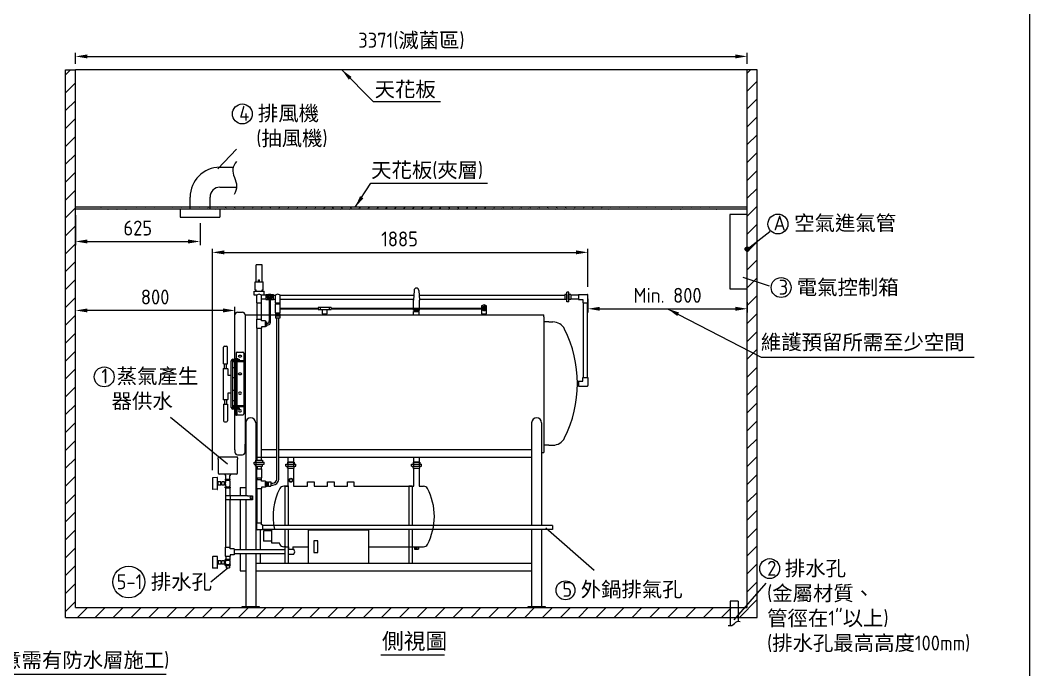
# Model space of a CAD drawing. Header units: millimetres. Extents: x -207391 to -140183, y -25011 to -12692.
# Drawn here: x -200738 to -195671, y -23058 to -19796 of the extents above; entities that cross this region are included whole.
import ezdxf

# ---------------------------------------------------------------- set-up
doc = ezdxf.new("R2010")
doc.units = ezdxf.units.MM
doc.linetypes.add('HIDDEN', pattern=[9.525, 6.35, -3.175])
doc.layers.get('0').update_dxf_attribs({"lineweight": 25})
for name, color, linetype, lineweight in [('D', 3, 'Continuous', 13), ('F', 7, 'Continuous', 15), ('H', 2, 'HIDDEN', 15), ('S', 4, 'Continuous', 15)]:
    doc.layers.add(name, color=color, linetype=linetype, lineweight=lineweight)
doc.styles.get("Standard").update_dxf_attribs({"font": 'KAIU.TTF'})
doc.styles.add('STU25', font='isocp2.shx')
doc.dimstyles.new('STU25', dxfattribs={"dimscale": 30, "dimtxt": 2.5, "dimasz": 2, "dimexe": 0.6, "dimexo": 1, "dimgap": 1, "dimtad": 1, "dimdsep": 46, "dimtxsty": 'STU25', "dimcen": 2, "dimazin": 2, "dimtfac": 1, "dimtmove": 0, "dimatfit": 3, "dimfxl": 0, "dimtolj": 1, "dimtzin": 0, "dimarcsym": 0})
doc.dimstyles.new('STU25$7', dxfattribs={"dimscale": 30, "dimtxt": 2.5, "dimasz": 2, "dimexe": 1.25, "dimexo": 0.625, "dimgap": 1, "dimtad": 0, "dimdec": 4, "dimdsep": 46, "dimtxsty": 'STU25', "dimcen": 2.5, "dimazin": 2, "dimtfac": 1, "dimtdec": 4, "dimtmove": 0, "dimatfit": 3, "dimfxl": 0, "dimtolj": 1, "dimtzin": 0, "dimarcsym": 0})

# ---------------------------------------------------------------- blocks, each defined once
blk = doc.blocks.new('*D1')
at = {"layer": 'D', "color": 0, "linetype": 'Continuous', "lineweight": -2}
for p, q in [((-199773.9, -22055.9), (-199773.9, -20943.9)), ((-199713.9, -20961.9), (-197949.3, -20961.9)), ((-197889.3, -21135.5), (-197889.3, -20943.9))]:
    blk.add_line(p, q, dxfattribs=at)
at = {"layer": 'D', "color": 0}
for points in [[(-199713.9, -20951.9), (-199713.9, -20971.9), (-199773.9, -20961.9)], [(-197949.3, -20971.9), (-197949.3, -20951.9), (-197889.3, -20961.9)]]:
    blk.add_solid(points, dxfattribs=at)
at = {"layer": 'Defpoints', "color": 0}
for p in [(-197889.3, -20961.9), (-197889.3, -21165.5), (-199773.9, -22085.9)]:
    blk.add_point(p, dxfattribs=at)
at = {"layer": 'D', "color": 0, "insert": (-198834.5, -20894.4), "char_height": 75, "attachment_point": 5, "style": 'STU25'}
blk.add_mtext('\\A1;1885', dxfattribs=at)
blk = doc.blocks.new('*D5')
at = {"layer": 'D', "color": 0, "linetype": 'Continuous', "lineweight": -2}
for p, q in [((-200460.7, -20775.2), (-200460.7, -20925.2)), ((-199835.7, -20814.4), (-199835.7, -20925.2)), ((-200400.7, -20907.2), (-199895.7, -20907.2))]:
    blk.add_line(p, q, dxfattribs=at)
at = {"layer": 'D', "color": 0}
for points in [[(-200400.7, -20897.2), (-200400.7, -20917.2), (-200460.7, -20907.2)], [(-199895.7, -20917.2), (-199895.7, -20897.2), (-199835.7, -20907.2)]]:
    blk.add_solid(points, dxfattribs=at)
at = {"layer": 'Defpoints', "color": 0}
for p in [(-200460.7, -20745.2), (-199835.7, -20784.4), (-199835.7, -20907.2)]:
    blk.add_point(p, dxfattribs=at)
at = {"layer": 'D', "color": 0, "insert": (-200148.2, -20839.7), "char_height": 75, "attachment_point": 5, "style": 'STU25'}
blk.add_mtext('\\A1;625', dxfattribs=at)
blk = doc.blocks.new('*D13')
at = {"layer": 'D', "color": 0, "lineweight": -2}
for p, q in [((-197889.3, -21195.5), (-197889.3, -21263.1)), ((-197089.3, -21211.8), (-197089.3, -21263.1)), ((-197829.3, -21245.1), (-197149.3, -21245.1))]:
    blk.add_line(p, q, dxfattribs=at)
at = {"layer": 'D', "color": 0}
for points in [[(-197829.3, -21235.1), (-197829.3, -21255.1), (-197889.3, -21245.1)], [(-197149.3, -21255.1), (-197149.3, -21235.1), (-197089.3, -21245.1)]]:
    blk.add_solid(points, dxfattribs=at)
at = {"layer": 'Defpoints', "color": 0}
for p in [(-197889.3, -21165.5), (-197089.3, -21181.8), (-197089.3, -21245.1)]:
    blk.add_point(p, dxfattribs=at)
at = {"layer": 'D', "color": 0, "insert": (-197489.3, -21177.6), "char_height": 75, "attachment_point": 5, "style": 'STU25'}
blk.add_mtext('\\A1;{\\Fisocp2.shx;Min. 800}', dxfattribs=at)
blk = doc.blocks.new('*D14')
at = {"layer": 'D', "color": 0, "lineweight": -2}
for p, q in [((-200460.7, -20015.2), (-200460.7, -19959.8)), ((-197089.3, -20015.2), (-197089.3, -19959.8)), ((-200400.7, -19977.8), (-197149.3, -19977.8))]:
    blk.add_line(p, q, dxfattribs=at)
at = {"layer": 'D', "color": 0}
for points in [[(-200400.7, -19967.8), (-200400.7, -19987.8), (-200460.7, -19977.8)], [(-197149.3, -19987.8), (-197149.3, -19967.8), (-197089.3, -19977.8)]]:
    blk.add_solid(points, dxfattribs=at)
at = {"layer": 'Defpoints', "color": 0}
for p in [(-197089.3, -19977.8), (-200460.7, -20045.2), (-197089.3, -20045.2)]:
    blk.add_point(p, dxfattribs=at)
at = {"layer": 'D', "color": 0, "insert": (-198775, -19900.5), "char_height": 75, "attachment_point": 5, "style": 'STU25'}
blk.add_mtext('\\A1;3371({\\f標楷體|b0|i0|c136|p65;滅菌區})', dxfattribs=at)
blk = doc.blocks.new('*D16')
at = {"layer": 'D', "color": 0, "lineweight": -2}
for p, q in [((-200460.7, -21344.1), (-200460.7, -21235.5)), ((-199720.7, -21253.5), (-200400.7, -21253.5)), ((-199660.7, -21344.1), (-199660.7, -21235.5))]:
    blk.add_line(p, q, dxfattribs=at)
at = {"layer": 'D', "color": 0}
for points in [[(-200400.7, -21243.5), (-200400.7, -21263.5), (-200460.7, -21253.5)], [(-199720.7, -21263.5), (-199720.7, -21243.5), (-199660.7, -21253.5)]]:
    blk.add_solid(points, dxfattribs=at)
at = {"layer": 'Defpoints', "color": 0}
for p in [(-200460.7, -21253.5), (-200460.7, -21374.1), (-199660.7, -21374.1)]:
    blk.add_point(p, dxfattribs=at)
at = {"layer": 'D', "color": 0, "insert": (-200061.1, -21186), "char_height": 75, "attachment_point": 5, "style": 'STU25'}
blk.add_mtext('\\A1;800', dxfattribs=at)

msp = doc.modelspace()

# ---------------------------------------------------------------- hatches: boundary and pattern name
msp.add_hatch(color=256).paths.add_polyline_path([(-197078.519, -20945.223, 1), (-197100.041, -20945.223, 1)])
at = {"layer": 'H', "linetype": 'HIDDEN', "ltscale": 5}
h = msp.add_hatch(dxfattribs=at)
h.set_pattern_fill('ANSI31', color=256, scale=20, style=0)
h.set_pattern_definition([(45, (33833.62, -2689.26), (-44.90128, 44.90128), [])])
h.paths.add_polyline_path([(-200510.677, -22795.223), (-200510.677, -20045.223), (-200460.677, -20045.223), (-200460.677, -22745.223), (-197089.28, -22745.223), (-197089.28, -20045.223), (-197039.28, -20045.223), (-197039.28, -22795.223)])
at = {"layer": 'H'}
h = msp.add_hatch(dxfattribs=at)
h.set_pattern_fill('ANSI31', color=256, scale=10, style=0)
h.set_pattern_definition([(45, (33552.802, -3228.933), (-22.4506403, 22.4506403), [])])
edge = h.paths.add_edge_path()
edge.add_line((-197089.28, -20735.223), (-200460.677, -20735.223))
edge.add_line((-197089.28, -20745.223), (-200460.677, -20745.223))

# ---------------------------------------------------------------- linework, layer by layer
at = {"linetype": 'Continuous'}
for p, q in [((-199735.677, -20534.475), (-199669.757, -20534.475)), ((-199735.677, -20634.475), (-199652.383, -20634.475)), ((-199885.677, -20745.223), (-199885.677, -20684.475)), ((-199785.677, -20745.223), (-199785.677, -20684.475)), ((-199935.677, -20745.223), (-199935.677, -20784.367)), ((-199735.677, -20745.223), (-199735.677, -20784.367)), ((-199935.677, -20784.367), (-199735.677, -20784.367)), ((-199559.677, -21149.5), (-199559.677, -21109.5)), ((-199559.677, -21109.5), (-199519.677, -21109.5)), ((-199542.677, -21109.5), (-199542.677, -21099.5)), ((-199542.677, -21099.5), (-199536.677, -21099.5)), ((-199536.677, -21109.5), (-199536.677, -21099.5)), ((-199519.677, -21149.5), (-199519.677, -21109.5)), ((-199564.677, -21166.01), (-199564.677, -21156.01)), ((-199564.677, -21156.01), (-199514.677, -21156.01)), ((-199564.677, -21176.01), (-199564.677, -21166.01)), ((-199552.177, -21176.01), (-199564.677, -21176.01)), ((-199559.677, -21149.5), (-199554.677, -21149.5)), ((-199554.677, -21156.01), (-199554.677, -21149.5)), ((-199539.677, -21171.01), (-199552.177, -21176.01)), ((-199552.177, -21176.01), (-199552.177, -21216.01)), ((-199527.177, -21176.01), (-199539.677, -21171.01)), ((-199506.26, -21176.01), (-199527.177, -21176.01)), ((-199527.177, -21216.01), (-199527.177, -21176.01)), ((-199514.677, -21176.01), (-199527.177, -21176.01)), ((-199524.677, -21149.5), (-199519.677, -21149.5)), ((-199524.677, -21156.01), (-199524.677, -21149.5)), ((-199514.677, -21166.01), (-199514.677, -21156.01)), ((-199514.677, -21176.01), (-199514.677, -21166.01)), ((-199506.26, -21173.51), (-199506.26, -21198.51)), ((-199506.26, -21173.51), (-199490.478, -21173.51)), ((-199482.041, -21173.51), (-199466.26, -21173.51)), ((-199466.26, -21198.51), (-199466.26, -21173.51)), ((-199445.884, -21171.01), (-199458.384, -21176.01)), ((-199458.384, -21176.01), (-199458.384, -21216.01)), ((-199433.384, -21176.01), (-199445.884, -21171.01)), ((-199433.384, -21216.01), (-199433.384, -21176.01)), ((-198761.532, -21152.617), (-198764.677, -21201.5)), ((-198737.822, -21152.617), (-198734.677, -21201.5)), ((-197995.076, -21173.51), (-198005.076, -21173.51)), ((-198005.076, -21173.51), (-198005.076, -21198.51)), ((-197985.076, -21161.01), (-197995.076, -21161.01)), ((-197995.076, -21211.01), (-197995.076, -21161.01)), ((-197995.076, -21173.51), (-197995.076, -21198.51)), ((-197985.076, -21211.01), (-197985.076, -21161.01)), ((-197985.076, -21173.51), (-197985.076, -21198.51)), ((-197975.076, -21173.51), (-197985.076, -21173.51)), ((-197975.076, -21173.51), (-197975.076, -21198.51)), ((-197936.977, -21176.01), (-197975.076, -21176.01)), ((-197936.977, -21173.51), (-197891.28, -21173.51)), ((-197936.977, -21173.51), (-197936.977, -21198.51)), ((-197889.28, -21215.624), (-197889.28, -21175.51)), ((-199552.177, -21216.01), (-199527.177, -21216.01)), ((-199506.26, -21196.01), (-199527.177, -21196.01)), ((-199506.26, -21198.51), (-199490.478, -21198.51)), ((-199482.041, -21198.51), (-199466.26, -21198.51)), ((-199458.384, -21216.01), (-199433.384, -21216.01)), ((-199458.384, -21221.01), (-199458.384, -21266.01)), ((-199458.384, -21221.01), (-199433.384, -21221.01)), ((-199455.884, -21216.01), (-199455.884, -21221.01)), ((-199435.884, -21216.01), (-199435.884, -21221.01)), ((-199433.384, -21266.01), (-199433.384, -21221.01)), ((-198764.677, -21241.51), (-198764.677, -21201.5)), ((-198734.677, -21241.51), (-198734.677, -21201.5)), ((-198410.527, -21225.887), (-198423.027, -21230.887)), ((-198423.027, -21230.887), (-198423.027, -21241.51)), ((-198398.027, -21230.887), (-198410.527, -21225.887)), ((-198398.027, -21270.887), (-198398.027, -21230.887)), ((-197995.076, -21198.51), (-198005.076, -21198.51)), ((-197985.076, -21211.01), (-197995.076, -21211.01)), ((-197975.076, -21198.51), (-197985.076, -21198.51)), ((-197936.977, -21196.01), (-197975.076, -21196.01)), ((-197936.977, -21198.51), (-197914.28, -21198.51)), ((-197914.28, -21198.51), (-197914.28, -21215.624)), ((-197914.28, -21215.624), (-197889.28, -21215.624)), ((-197911.78, -21590.886), (-197911.78, -21215.624)), ((-197891.78, -21590.886), (-197891.78, -21215.624)), ((-197891.78, -21215.624), (-197889.28, -21215.624)), ((-199660.677, -21288), (-199660.677, -21275.5)), ((-199647.677, -21262.5), (-199622.677, -21262.5)), ((-199609.677, -21275.5), (-199609.677, -21315.5)), ((-199458.384, -21266.01), (-199433.384, -21266.01)), ((-199456.948, -21271.01), (-199456.948, -21276.01)), ((-199456.948, -21271.01), (-199434.976, -21271.01)), ((-199434.976, -21276.01), (-199456.948, -21276.01)), ((-199456.948, -21281.01), (-199456.948, -21291.888)), ((-199456.948, -21281.01), (-199434.976, -21281.01)), ((-199454.269, -21266.01), (-199454.269, -21271.01)), ((-199454.269, -21271.01), (-199437.051, -21271.01)), ((-199454.269, -21276.01), (-199454.269, -21281.01)), ((-199454.269, -21281.01), (-199437.051, -21281.01)), ((-199437.051, -21266.01), (-199437.051, -21271.01)), ((-199437.051, -21276.01), (-199437.051, -21281.01)), ((-199434.976, -21271.01), (-199434.976, -21276.01)), ((-199434.976, -21281.01), (-199434.976, -21291.888)), ((-199222.177, -21248.51), (-199222.177, -21270.887)), ((-199222.177, -21270.887), (-199197.177, -21270.887)), ((-199197.177, -21270.887), (-199197.177, -21248.51)), ((-198764.677, -21251.5), (-198764.677, -21245.51)), ((-198764.677, -21251.5), (-198734.677, -21251.5)), ((-198759.677, -21258.5), (-198759.677, -21251.5)), ((-198739.677, -21258.5), (-198739.677, -21251.5)), ((-198734.677, -21251.5), (-198734.677, -21245.51)), ((-198423.027, -21245.51), (-198423.027, -21270.887)), ((-198423.027, -21270.887), (-198398.027, -21270.887)), ((-199552.177, -21298.115), (-199527.177, -21298.115)), ((-199552.177, -21298.115), (-199552.177, -21343.115)), ((-199527.177, -21305.615), (-199527.177, -21298.115)), ((-199507.177, -21305.615), (-199527.177, -21305.615)), ((-199507.177, -21305.615), (-199507.177, -21335.615)), ((-199507.177, -21331.904), (-199507.177, -21309.932)), ((-199507.177, -21309.932), (-199502.177, -21309.932)), ((-199507.177, -21329.225), (-199507.177, -21312.006)), ((-199507.177, -21331.904), (-199502.177, -21331.904)), ((-199502.177, -21309.932), (-199502.177, -21331.904)), ((-199434.976, -21291.888), (-199456.948, -21291.888)), ((-199552.177, -21343.115), (-199527.177, -21343.115)), ((-199527.177, -21335.615), (-199527.177, -21343.115)), ((-199507.177, -21335.615), (-199527.177, -21335.615)), ((-199713.641, -21433.589), (-199702.641, -21433.589)), ((-199718.641, -21522.316), (-199718.641, -21438.589)), ((-199697.641, -21522.316), (-199697.641, -21438.589)), ((-199718.641, -21522.316), (-199697.641, -21522.316)), ((-199712.891, -21544.75), (-199712.891, -21522.316)), ((-199703.391, -21544.75), (-199703.391, -21522.316)), ((-199679.177, -21506), (-199679.161, -21506)), ((-199679.177, -21740.5), (-199679.177, -21506.5)), ((-199673.177, -21506.5), (-199673.177, -21740.5)), ((-199673.177, -21507), (-199673.177, -21507)), ((-199671.177, -21498.5), (-199639.177, -21498.5)), ((-199639.177, -21504.5), (-199671.177, -21504.5)), ((-199660.144, -21494.464), (-199660.686, -21495.006)), ((-199660.686, -21497.958), (-199660.686, -21495.006)), ((-199660.686, -21497.958), (-199660.144, -21498.5)), ((-199660.144, -21494.464), (-199646.21, -21494.464)), ((-199660.144, -21498.5), (-199646.21, -21498.5)), ((-199656.604, -21730.5), (-199656.604, -21510.5)), ((-199649.751, -21730.5), (-199649.751, -21510.5)), ((-199646.21, -21494.464), (-199645.668, -21495.006)), ((-199645.668, -21497.958), (-199646.21, -21498.5)), ((-199645.668, -21497.958), (-199645.668, -21495.006)), ((-199639.177, -21498.5), (-199639.177, -21504.5)), ((-199718.141, -21544.75), (-199719.641, -21546.25)), ((-199719.641, -21546.25), (-199719.641, -21700.75)), ((-199718.141, -21544.75), (-199698.141, -21544.75)), ((-199698.141, -21544.75), (-199696.641, -21546.25)), ((-199696.641, -21546.25), (-199696.641, -21578.5)), ((-199696.641, -21578.5), (-199683.141, -21578.5)), ((-199681.641, -21580), (-199683.141, -21578.5)), ((-199681.641, -21580), (-199681.641, -21591)), ((-199660.677, -21541), (-199673.177, -21541)), ((-199681.641, -21591), (-199679.177, -21591)), ((-199673.177, -21591), (-199660.677, -21591)), ((-197936.977, -21608), (-197936.977, -21633)), ((-197936.977, -21608), (-197914.28, -21608)), ((-197936.977, -21633), (-197891.28, -21633)), ((-197914.28, -21590.886), (-197889.28, -21590.886)), ((-197914.28, -21608), (-197914.28, -21590.886)), ((-197891.78, -21590.886), (-197889.28, -21590.886)), ((-197889.28, -21590.886), (-197889.28, -21631)), ((-199683.141, -21668.5), (-199696.641, -21668.5)), ((-199696.641, -21668.5), (-199696.641, -21700.75)), ((-199683.141, -21668.5), (-199681.641, -21667)), ((-199679.177, -21656), (-199681.641, -21656)), ((-199681.641, -21656), (-199681.641, -21667)), ((-199660.677, -21656), (-199673.177, -21656)), ((-199718.141, -21702.25), (-199719.641, -21700.75)), ((-199718.641, -21724.685), (-199718.641, -21808.411)), ((-199718.641, -21724.685), (-199697.641, -21724.685)), ((-199698.141, -21702.25), (-199718.141, -21702.25)), ((-199712.891, -21702.25), (-199712.891, -21724.685)), ((-199703.391, -21702.25), (-199703.391, -21724.685)), ((-199698.141, -21702.25), (-199696.641, -21700.75)), ((-199697.641, -21724.685), (-199697.641, -21808.411)), ((-199673.177, -21706), (-199660.677, -21706)), ((-199656.604, -21742.5), (-199656.604, -21736.5)), ((-199649.751, -21742.5), (-199649.751, -21736.5)), ((-199679.161, -21741), (-199679.177, -21741)), ((-199660.677, -21741), (-199673.177, -21741)), ((-199673.177, -21741), (-199673.177, -21741)), ((-199639.177, -21742.5), (-199671.177, -21742.5)), ((-199639.177, -21748.5), (-199671.177, -21748.5)), ((-199656.604, -21775.437), (-199656.604, -21748.5)), ((-199656.061, -21779.464), (-199656.604, -21775.437)), ((-199656.061, -21779.464), (-199653.177, -21779.464)), ((-199650.293, -21779.464), (-199653.177, -21779.464)), ((-199650.293, -21779.464), (-199649.751, -21775.437)), ((-199649.751, -21775.437), (-199649.751, -21748.5)), ((-199639.177, -21742.5), (-199639.177, -21748.5)), ((-199713.641, -21813.411), (-199702.641, -21813.411)), ((-199609.677, -21965.5), (-199609.677, -21925.5)), ((-199660.677, -21953), (-199660.677, -21965.5)), ((-199647.677, -21978.5), (-199622.677, -21978.5)), ((-199564.677, -22021.862), (-199565.821, -22021.862)), ((-199564.677, -22025.223), (-199564.677, -22015.223)), ((-199556.677, -22005.223), (-199556.677, -22015.223)), ((-199556.677, -22035.223), (-199556.677, -22025.223)), ((-199552.177, -22035.223), (-199527.177, -22035.223)), ((-199549.677, -22035.223), (-199549.677, -22048.568)), ((-199529.677, -22035.223), (-199529.677, -22048.568)), ((-199522.677, -22005.223), (-199522.677, -22015.223)), ((-199522.677, -22035.223), (-199522.677, -22025.223)), ((-199514.677, -22025.223), (-199514.677, -22015.223)), ((-199404.677, -22035.5), (-199404.677, -22025.5)), ((-199396.677, -22015.5), (-199396.677, -22025.5)), ((-199396.677, -22045.5), (-199396.677, -22035.5)), ((-199362.677, -22015.5), (-199362.677, -22025.5)), ((-199362.677, -22045.5), (-199362.677, -22035.5)), ((-199354.677, -22035.5), (-199354.677, -22025.5)), ((-198774.677, -22035.5), (-198774.677, -22025.5)), ((-198766.677, -22015.5), (-198766.677, -22025.5)), ((-198766.677, -22045.5), (-198766.677, -22035.5)), ((-198732.677, -22015.5), (-198732.677, -22025.5)), ((-198732.677, -22045.5), (-198732.677, -22035.5)), ((-198724.677, -22035.5), (-198724.677, -22025.5)), ((-199706.608, -22099.376), (-199706.608, -22081.704)), ((-199686.308, -22099.376), (-199686.308, -22081.704)), ((-199552.177, -22048.568), (-199552.177, -22093.568)), ((-199552.177, -22048.568), (-199527.177, -22048.568)), ((-199552.177, -22093.568), (-199527.177, -22093.568)), ((-199549.677, -22093.568), (-199549.677, -22102.723)), ((-199529.677, -22093.568), (-199529.677, -22102.723)), ((-199527.177, -22048.568), (-199527.177, -22093.568)), ((-199748.927, -22120.949), (-199745.669, -22120.949)), ((-199748.927, -22123.949), (-199745.669, -22123.949)), ((-199745.669, -22114.949), (-199745.669, -22129.949)), ((-199731.25, -22114.949), (-199745.669, -22114.949)), ((-199745.669, -22129.949), (-199731.25, -22129.949)), ((-199731.25, -22129.949), (-199731.25, -22114.949)), ((-199731.25, -22116.949), (-199726.903, -22116.949)), ((-199731.25, -22127.949), (-199726.903, -22127.949)), ((-199726.903, -22129.949), (-199726.903, -22114.949)), ((-199713.67, -22114.949), (-199726.903, -22114.949)), ((-199726.903, -22129.949), (-199713.67, -22129.949)), ((-199713.67, -22129.949), (-199713.67, -22114.949)), ((-199713.67, -22116.949), (-199708.864, -22116.949)), ((-199713.67, -22127.949), (-199708.864, -22127.949)), ((-199708.958, -22100.78), (-199708.958, -22105.78)), ((-199708.958, -22100.78), (-199683.958, -22100.78)), ((-199708.958, -22105.78), (-199683.958, -22105.78)), ((-199708.958, -22144.117), (-199708.958, -22139.117)), ((-199708.958, -22139.117), (-199683.958, -22139.117)), ((-199708.958, -22144.117), (-199683.958, -22144.117)), ((-199708.864, -22127.949), (-199708.864, -22116.949)), ((-199706.608, -22100.78), (-199686.308, -22100.78)), ((-199683.958, -22105.78), (-199683.958, -22100.78)), ((-199683.958, -22139.117), (-199683.958, -22144.117)), ((-199552.177, -22102.723), (-199552.177, -22147.723)), ((-199552.177, -22102.723), (-199527.177, -22102.723)), ((-199527.177, -22110.223), (-199527.177, -22102.723)), ((-199507.177, -22110.223), (-199527.177, -22110.223)), ((-199507.177, -22140.223), (-199527.177, -22140.223)), ((-199527.177, -22140.223), (-199527.177, -22147.723)), ((-199507.177, -22110.223), (-199507.177, -22140.223)), ((-199507.177, -22133.833), (-199507.177, -22116.614)), ((-199507.177, -22116.614), (-199502.177, -22116.614)), ((-199507.177, -22118.223), (-199507.177, -22132.223)), ((-199507.177, -22133.833), (-199502.177, -22133.833)), ((-199502.177, -22136.512), (-199502.177, -22114.54)), ((-199502.177, -22114.54), (-199497.177, -22114.54)), ((-199502.177, -22133.833), (-199502.177, -22116.614)), ((-199502.177, -22136.512), (-199497.177, -22136.512)), ((-199497.177, -22114.54), (-199497.177, -22136.512)), ((-199497.177, -22116.614), (-199492.177, -22116.614)), ((-199497.177, -22133.833), (-199492.177, -22133.833)), ((-199492.177, -22114.54), (-199481.299, -22114.54)), ((-199492.177, -22136.512), (-199492.177, -22114.54)), ((-199492.177, -22133.833), (-199492.177, -22116.614)), ((-199492.177, -22136.512), (-199481.299, -22136.512)), ((-199481.299, -22114.54), (-199481.299, -22136.512)), ((-199481.299, -22120.526), (-199470.884, -22120.526)), ((-199481.299, -22130.526), (-199470.884, -22130.526)), ((-199404.677, -22136), (-199415.677, -22136)), ((-199706.458, -22184.348), (-199708.458, -22184.348)), ((-199708.458, -22184.348), (-199708.458, -22204.348)), ((-199597.73, -22184.348), (-199706.458, -22184.348)), ((-199684.989, -22184.348), (-199684.989, -22204.348)), ((-199597.73, -22184.348), (-199572.771, -22184.348)), ((-199572.771, -22184.348), (-199572.771, -22204.348)), ((-199552.177, -22147.723), (-199527.177, -22147.723)), ((-199572.771, -22204.348), (-199708.458, -22204.348)), ((-199552.177, -22320.661), (-199527.177, -22320.661)), ((-199552.177, -22320.661), (-199552.177, -22350.661)), ((-199527.177, -22330.661), (-199527.177, -22320.661)), ((-199522.177, -22330.661), (-199522.177, -22355.661)), ((-198066.45, -22333.161), (-199522.177, -22333.161)), ((-198066.45, -22353.161), (-199522.177, -22353.161)), ((-199708.958, -22442.723), (-199683.958, -22442.723)), ((-199708.958, -22442.723), (-199708.958, -22487.723)), ((-199683.958, -22450.223), (-199683.958, -22442.723)), ((-199404.677, -22440), (-199415.677, -22440)), ((-198724.677, -22440), (-198713.677, -22440)), ((-199708.958, -22487.723), (-199683.958, -22487.723)), ((-199706.458, -22487.723), (-199706.458, -22501.723)), ((-199686.458, -22487.723), (-199686.458, -22501.723)), ((-199663.958, -22450.223), (-199683.958, -22450.223)), ((-199663.958, -22480.223), (-199683.958, -22480.223)), ((-199683.958, -22480.223), (-199683.958, -22487.723)), ((-199663.958, -22450.223), (-199663.958, -22480.223)), ((-199410.983, -22455.223), (-199663.958, -22455.223)), ((-199410.983, -22475.223), (-199663.958, -22475.223)), ((-199393.983, -22477.723), (-199364.577, -22477.723)), ((-199359.577, -22465.223), (-199364.577, -22452.723)), ((-199364.577, -22477.723), (-199359.577, -22465.223)), ((-199748.927, -22516.937), (-199744.935, -22516.937)), ((-199748.927, -22519.937), (-199744.935, -22519.937)), ((-199744.935, -22510.937), (-199744.935, -22525.937)), ((-199730.516, -22510.937), (-199744.935, -22510.937)), ((-199744.935, -22525.937), (-199730.516, -22525.937)), ((-199730.516, -22525.937), (-199730.516, -22510.937)), ((-199730.516, -22512.937), (-199726.169, -22512.937)), ((-199730.516, -22523.937), (-199726.169, -22523.937)), ((-199712.936, -22510.937), (-199726.169, -22510.937)), ((-199726.169, -22525.937), (-199726.169, -22510.937)), ((-199726.169, -22525.937), (-199712.936, -22525.937)), ((-199712.936, -22525.937), (-199712.936, -22510.937)), ((-199712.936, -22512.937), (-199708.13, -22512.937)), ((-199712.936, -22523.937), (-199708.13, -22523.937)), ((-199708.958, -22501.723), (-199683.958, -22501.723)), ((-199708.958, -22501.723), (-199708.958, -22506.723)), ((-199708.958, -22506.723), (-199683.958, -22506.723)), ((-199708.958, -22535.15), (-199708.958, -22530.15)), ((-199708.958, -22530.15), (-199683.958, -22530.15)), ((-199708.958, -22535.15), (-199683.958, -22535.15)), ((-199704.458, -22535.15), (-199704.458, -22546.291)), ((-199704.458, -22546.291), (-199688.458, -22546.291)), ((-199688.458, -22535.15), (-199688.458, -22546.291)), ((-199683.958, -22506.723), (-199683.958, -22501.723)), ((-199683.958, -22530.15), (-199683.958, -22535.15)), ((-199536.913, -22742.223), (-199625.913, -22742.223)), ((-199625.913, -22742.223), (-199625.913, -22745.223)), ((-199625.913, -22745.223), (-199536.913, -22745.223)), ((-199536.913, -22745.223), (-199536.913, -22742.223)), ((-198101.913, -22742.223), (-198190.913, -22742.223)), ((-198190.913, -22742.223), (-198190.913, -22745.223)), ((-198190.913, -22745.223), (-198101.913, -22745.223)), ((-198101.913, -22745.223), (-198101.913, -22742.223)), ((-197134.28, -22712.848), (-197174.28, -22712.848)), ((-197174.28, -22712.848), (-197174.28, -22836.105)), ((-197134.28, -22712.848), (-197134.28, -22814.272))]:
    msp.add_line(p, q, dxfattribs=at)
for p, q in [((-199554.677, -21109.5), (-199554.677, -21025.223)), ((-199524.677, -21025.223), (-199554.677, -21025.223)), ((-199524.677, -21109.5), (-199524.677, -21025.223)), ((-199466.26, -21176.01), (-199458.384, -21176.01)), ((-199433.384, -21176.01), (-198763.037, -21176.01)), ((-198736.317, -21176.01), (-198005.076, -21176.01)), ((-199549.677, -21298.115), (-199549.677, -21216.01)), ((-199549.677, -21216.01), (-199529.677, -21216.01)), ((-199529.677, -21216.01), (-199529.677, -21298.115)), ((-199488.26, -21186.01), (-199488.26, -21305.918)), ((-199484.26, -21186.01), (-199484.26, -21305.918)), ((-199466.26, -21196.01), (-199458.384, -21196.01)), ((-199433.384, -21196.01), (-198764.324, -21196.01)), ((-198735.03, -21196.01), (-198005.076, -21196.01)), ((-199609.681, -21274.7), (-198109.877, -21274.7)), ((-199433.384, -21241.51), (-199242.177, -21241.51)), ((-199433.384, -21245.51), (-199242.177, -21245.51)), ((-199177.177, -21238.51), (-199242.177, -21238.51)), ((-199242.177, -21238.51), (-199242.177, -21248.51)), ((-199242.177, -21248.51), (-199177.177, -21248.51)), ((-199232.177, -21238.51), (-199232.177, -21248.51)), ((-199219.677, -21274.7), (-199219.677, -21270.887)), ((-199199.677, -21274.7), (-199199.677, -21270.887)), ((-199187.177, -21238.51), (-199187.177, -21248.51)), ((-199177.177, -21238.51), (-199177.177, -21248.51)), ((-199177.177, -21241.51), (-198410.527, -21241.51)), ((-199177.177, -21245.51), (-198410.527, -21245.51)), ((-198764.177, -21258.5), (-198735.177, -21258.5)), ((-198420.527, -21274.7), (-198420.527, -21270.887)), ((-198400.527, -21274.7), (-198400.527, -21270.887)), ((-198400.527, -21270.887), (-198400.527, -21274.7)), ((-198109.877, -21285.5), (-198109.877, -21274.7)), ((-199660.677, -21498.5), (-199660.677, -21288)), ((-199609.677, -21315.5), (-199609.677, -21925.5)), ((-199502.177, -21316.918), (-199493.26, -21316.918)), ((-199502.177, -21324.918), (-199493.26, -21324.918)), ((-199482.26, -21305.918), (-199490.26, -21305.918)), ((-199490.26, -21305.918), (-199490.26, -21313.918)), ((-199482.26, -21313.918), (-199482.26, -21305.918)), ((-199450.884, -22100.526), (-199450.884, -21291.888)), ((-199440.884, -22100.526), (-199440.884, -21291.888)), ((-198110.677, -21285.5), (-198109.877, -21285.5)), ((-198110.677, -21285.5), (-198110.677, -21955.5)), ((-198084.677, -21311), (-198110.677, -21311)), ((-199549.677, -22005.223), (-199549.677, -21343.115)), ((-199529.677, -21343.115), (-199529.677, -22005.223)), ((-199655.177, -21468.192), (-199655.177, -21494.464)), ((-199650.177, -21463.192), (-199620.177, -21463.192)), ((-199615.177, -21468.192), (-199615.177, -21772.809)), ((-199669.177, -21504.5), (-199615.177, -21504.5)), ((-199669.177, -21504.5), (-199669.177, -21510.5)), ((-199669.177, -21510.5), (-199615.177, -21510.5)), ((-199660.677, -21730.5), (-199660.677, -21510.5)), ((-199646.677, -21498.5), (-199659.677, -21498.5)), ((-197936.977, -21610.5), (-197942.058, -21610.5)), ((-197942.053, -21630.5), (-197936.977, -21630.5)), ((-197936.977, -21630.5), (-197936.977, -21610.5)), ((-197936.977, -21630.5), (-197936.977, -21610.5)), ((-199669.177, -21730.5), (-199615.177, -21730.5)), ((-199669.177, -21736.5), (-199669.177, -21730.5)), ((-199669.177, -21736.5), (-199615.177, -21736.5)), ((-199660.677, -21742.5), (-199660.677, -21736.5)), ((-199660.677, -21953), (-199660.677, -21748.5)), ((-199650.177, -21777.809), (-199620.177, -21777.809)), ((-199606.413, -21822.223), (-199606.413, -21817.223)), ((-199606.413, -21817.223), (-199606.413, -22184.348)), ((-199556.413, -21817.223), (-199556.413, -22015.223)), ((-199556.413, -21817.223), (-199556.413, -22455.223)), ((-198171.413, -21817.223), (-198171.413, -22333.161)), ((-198121.413, -21817.223), (-198121.413, -22333.161)), ((-198084.677, -21930), (-198110.677, -21930)), ((-199609.677, -21965.5), (-199606.413, -21965.5)), ((-199556.413, -21952.223), (-199549.677, -21952.223)), ((-199556.413, -21990.723), (-199450.884, -21990.723)), ((-199556.413, -21990.723), (-199450.884, -21990.723)), ((-199556.413, -21990.723), (-199549.677, -21990.723)), ((-199529.677, -21952.223), (-199450.884, -21952.223)), ((-199529.677, -21990.723), (-199450.884, -21990.723)), ((-199440.884, -21952.223), (-198171.413, -21952.223)), ((-199440.884, -21990.723), (-198171.413, -21990.723)), ((-199440.884, -21990.723), (-198506.413, -21990.723)), ((-199440.884, -21990.723), (-198506.413, -21990.723)), ((-199392.965, -22035.5), (-199392.965, -21990.723)), ((-199366.677, -21990.723), (-199366.677, -22035.5)), ((-198762.965, -22035.5), (-198762.965, -21990.723)), ((-198736.677, -21990.723), (-198736.677, -22035.5)), ((-198121.413, -21966.3), (-198109.877, -21966.3)), ((-198110.677, -21955.5), (-198109.877, -21955.5)), ((-198109.877, -21955.5), (-198109.877, -21966.3)), ((-199564.677, -22015.223), (-199514.677, -22015.223)), ((-199564.677, -22025.223), (-199514.677, -22025.223)), ((-199556.677, -22005.223), (-199522.677, -22005.223)), ((-199556.677, -22035.223), (-199522.677, -22035.223)), ((-199404.677, -22025.5), (-199354.677, -22025.5)), ((-199404.677, -22035.5), (-199354.677, -22035.5)), ((-199396.677, -22015.5), (-199362.677, -22015.5)), ((-199366.965, -22015.5), (-199392.965, -22015.5)), ((-199366.677, -22015.5), (-199392.677, -22015.5)), ((-199366.677, -22015.5), (-199392.677, -22015.5)), ((-199366.677, -22015.5), (-199392.677, -22015.5)), ((-199366.677, -22015.5), (-199392.677, -22015.5)), ((-198774.677, -22025.5), (-198724.677, -22025.5)), ((-198774.677, -22035.5), (-198724.677, -22035.5)), ((-198766.677, -22015.5), (-198732.677, -22015.5)), ((-198736.965, -22015.5), (-198762.965, -22015.5)), ((-198736.677, -22015.5), (-198762.677, -22015.5)), ((-198736.677, -22015.5), (-198762.677, -22015.5)), ((-198736.677, -22015.5), (-198762.677, -22015.5)), ((-199696.458, -22075.223), (-199706.608, -22075.223)), ((-199686.308, -22075.223), (-199696.458, -22075.223)), ((-199396.677, -22045.5), (-199362.677, -22045.5)), ((-199392.677, -22045.5), (-199366.677, -22045.5)), ((-199392.677, -22045.5), (-199366.677, -22045.5)), ((-199392.677, -22045.5), (-199366.677, -22045.5)), ((-199390.677, -22045.5), (-199392.677, -22045.5)), ((-199392.677, -22045.5), (-199366.677, -22045.5)), ((-199392.677, -22135.5), (-199392.677, -22045.5)), ((-199368.677, -22045.5), (-199366.677, -22045.5)), ((-199366.677, -22045.5), (-199366.677, -22135.5)), ((-198766.677, -22045.5), (-198732.677, -22045.5)), ((-198762.677, -22045.5), (-198736.677, -22045.5)), ((-198760.677, -22045.5), (-198762.677, -22045.5)), ((-198762.677, -22045.5), (-198736.677, -22045.5)), ((-198760.677, -22045.5), (-198762.677, -22045.5)), ((-198762.677, -22045.5), (-198736.677, -22045.5)), ((-198762.677, -22135.5), (-198762.677, -22045.5)), ((-198738.677, -22045.5), (-198736.677, -22045.5)), ((-198738.677, -22045.5), (-198736.677, -22045.5)), ((-198736.677, -22045.5), (-198736.677, -22135.5)), ((-199706.608, -22099.376), (-199706.608, -22100.78)), ((-199706.458, -22184.348), (-199706.458, -22144.117)), ((-199686.458, -22144.117), (-199686.458, -22184.348)), ((-199686.308, -22100.78), (-199686.308, -22099.376)), ((-199635.042, -22142.723), (-199635.042, -22184.348)), ((-199635.042, -22142.723), (-199606.413, -22142.723)), ((-199410.983, -22134), (-199410.983, -22333.161)), ((-199410.983, -22134), (-199393.983, -22134)), ((-199404.677, -22135.5), (-199392.677, -22135.5)), ((-199404.677, -22135.5), (-199404.677, -22136)), ((-199393.983, -22134), (-199393.983, -22333.161)), ((-199366.677, -22135.5), (-199296.177, -22135.5)), ((-199296.177, -22114.5), (-199263.177, -22114.5)), ((-199296.177, -22135.5), (-199296.177, -22114.5)), ((-199263.177, -22114.5), (-199263.177, -22135.5)), ((-199263.177, -22135.5), (-199196.177, -22135.5)), ((-199196.177, -22114.5), (-199163.177, -22114.5)), ((-199196.177, -22135.5), (-199196.177, -22114.5)), ((-199163.177, -22114.5), (-199163.177, -22135.5)), ((-199163.177, -22135.5), (-199096.177, -22135.5)), ((-199096.177, -22135.5), (-199096.177, -22114.5)), ((-199096.177, -22114.5), (-199063.177, -22114.5)), ((-199063.177, -22114.5), (-199063.177, -22135.5)), ((-199063.177, -22135.5), (-198762.677, -22135.5)), ((-198787.689, -22133.5), (-198787.689, -22333.161)), ((-198787.689, -22133.5), (-198770.689, -22133.5)), ((-198770.689, -22133.5), (-198770.689, -22333.161)), ((-198736.677, -22135.5), (-198724.677, -22135.5)), ((-198724.677, -22136), (-198713.677, -22136)), ((-199549.677, -22320.661), (-199549.677, -22147.723)), ((-199529.677, -22147.723), (-199529.677, -22320.661)), ((-199706.458, -22442.723), (-199706.458, -22204.348)), ((-199686.458, -22204.348), (-199686.458, -22442.723)), ((-199635.042, -22204.348), (-199635.042, -22455.223)), ((-199606.413, -22204.348), (-199606.413, -22455.223)), ((-199522.177, -22330.661), (-199527.177, -22330.661)), ((-198066.45, -22333.161), (-198066.45, -22353.161)), ((-199522.177, -22355.661), (-199547.177, -22355.661)), ((-199532.159, -22455.223), (-199532.159, -22355.661)), ((-199477.814, -22361), (-199517.814, -22361)), ((-199517.814, -22361), (-199517.814, -22412)), ((-199477.814, -22352.5), (-199477.814, -22420.5)), ((-199477.814, -22352.5), (-199462.814, -22352.5)), ((-199410.983, -22353.161), (-199410.983, -22522.223)), ((-199393.983, -22353.161), (-199393.983, -22522.223)), ((-198787.689, -22353.161), (-198787.689, -22522.223)), ((-198770.689, -22353.161), (-198770.689, -22522.223)), ((-198171.413, -22353.161), (-198171.413, -22742.223)), ((-198121.413, -22353.161), (-198121.413, -22742.223)), ((-199477.814, -22412), (-199517.814, -22412)), ((-199477.814, -22420.5), (-199437.527, -22420.5)), ((-199404.677, -22440.5), (-199404.677, -22440)), ((-199404.677, -22440.5), (-199389.677, -22440.5)), ((-199389.677, -22452.723), (-199389.677, -22440.5)), ((-199369.677, -22440.5), (-199292.999, -22440.5)), ((-199369.677, -22440.5), (-199369.677, -22452.723)), ((-198988.311, -22440.5), (-198724.677, -22440.5)), ((-198759.677, -22440.5), (-198759.677, -22452.5)), ((-198739.677, -22440.5), (-198739.677, -22452.5)), ((-199635.042, -22475.223), (-199635.042, -22560.723)), ((-199606.413, -22475.223), (-199606.413, -22742.223)), ((-199556.413, -22475.223), (-199556.413, -22742.223)), ((-199532.159, -22522.223), (-199532.159, -22475.223)), ((-199393.983, -22452.723), (-199364.577, -22452.723)), ((-198759.677, -22452.5), (-198739.677, -22452.5)), ((-199556.413, -22522.223), (-198171.413, -22522.223)), ((-199635.042, -22560.723), (-199606.413, -22560.723)), ((-199556.413, -22560.723), (-199532.159, -22560.723)), ((-199556.413, -22560.723), (-198171.413, -22560.723)), ((-199606.413, -22742.223), (-199556.413, -22742.223)), ((-199606.413, -22742.223), (-199556.413, -22742.223)), ((-198171.413, -22742.223), (-198121.413, -22742.223))]:
    msp.add_line(p, q)
at = {"ltscale": 0.5}
for p, q in [((-198764.177, -21274.7), (-198764.177, -21258.5)), ((-198735.177, -21274.7), (-198735.177, -21258.5))]:
    msp.add_line(p, q, dxfattribs=at)
at = {"lineweight": -3}
for p, q in [((-198084.677, -21311), (-198064.679, -21311)), ((-198084.677, -21930), (-198064.679, -21930)), ((-198724.677, -22135.5), (-198724.677, -22136)), ((-198724.677, -22440.5), (-198724.677, -22440))]:
    msp.add_line(p, q, dxfattribs=at)
at = {"color": 7, "linetype": 'Continuous', "lineweight": 15}
for p, q in [((-199744.458, -21988.223), (-199648.458, -21988.223)), ((-199744.458, -21988.223), (-199744.458, -21994.44)), ((-199648.458, -21994.44), (-199648.458, -21988.223)), ((-199744.458, -22000.007), (-199744.458, -22070.223)), ((-199648.458, -22070.223), (-199648.458, -22000.007)), ((-199653.458, -22075.223), (-199739.458, -22075.223))]:
    msp.add_line(p, q, dxfattribs=at)
at = {"color": 7, "linetype": 'Continuous'}
for p, q in [((-199749.453, -22092.75), (-199772.032, -22093.934)), ((-199748.927, -22151.648), (-199748.927, -22093.25)), ((-199773.927, -22095.931), (-199773.927, -22148.966)), ((-199749.453, -22152.147), (-199772.032, -22150.964)), ((-199773.927, -22491.919), (-199773.927, -22544.955)), ((-199749.453, -22488.739), (-199772.032, -22489.922)), ((-199748.927, -22547.636), (-199748.927, -22489.238)), ((-199749.453, -22548.135), (-199772.032, -22546.952))]:
    msp.add_line(p, q, dxfattribs=at)
at = {"linetype": 'Continuous'}
msp.add_lwpolyline([(-197089.28, -20771.354), (-197176.866, -20771.354), (-197176.866, -21145.223), (-197089.28, -21145.223)], dxfattribs=at)
for points in [[(-199484.26, -21193.117), (-199479.105, -21190.141), (-199479.105, -21181.879), (-199486.26, -21177.748), (-199493.414, -21181.879), (-199493.414, -21190.141), (-199488.26, -21193.117)], [(-198416.385, -21245.51), (-198416.385, -21246.892), (-198410.527, -21250.274), (-198404.669, -21246.892), (-198404.669, -21240.128), (-198410.527, -21236.746), (-198416.385, -21240.128), (-198416.385, -21241.51)]]:
    msp.add_lwpolyline(points)
for points in [[(-199637.677, -21477.754), (-199632.677, -21477.754, -1), (-199632.677, -21487.754), (-199637.677, -21487.754, -1)], [(-199637.677, -21567.562), (-199632.677, -21567.562, -1), (-199632.677, -21577.562), (-199637.677, -21577.562, -1)], [(-199637.677, -21673.438), (-199632.677, -21673.438, 1), (-199632.677, -21663.438), (-199637.677, -21663.438, 1)], [(-199637.677, -21763.247), (-199632.677, -21763.247, 1), (-199632.677, -21753.247), (-199637.677, -21753.247, 1)]]:
    msp.add_lwpolyline(points, format="xyb", close=True, dxfattribs=at)
for points in [[(-199292.999, -22522.223), (-198988.311, -22522.223), (-198988.311, -22356.591), (-199292.999, -22356.591)], [(-199264.434, -22468.935), (-199244.302, -22468.935), (-199244.302, -22409.88), (-199264.434, -22409.88)]]:
    msp.add_lwpolyline(points, close=True, dxfattribs=at)
for centre, radius in [((-197089.28, -20945.223), 10.761), ((-199379.677, -22106), 10), ((-199379.677, -22106), 8), ((-198749.677, -22446.5), 2.5)]:
    msp.add_circle(centre, radius)
msp.add_circle((-199578.73, -22194.348), 5.623, dxfattribs=at)
for centre, radius, start, end in [((-199735.677, -20684.475), 150, 90, 180), ((-199735.677, -20684.475), 50, 90, 180), ((-198749.677, -21153.38), 11.88, 3.680791, 176.319209), ((-197891.28, -21175.51), 2, 0, 90), ((-199647.677, -21275.5), 13, 90, 180), ((-199622.677, -21275.5), 13, 0, 90), ((-199713.641, -21438.589), 5, 90, 180), ((-199702.641, -21438.589), 5, 0, 90), ((-199671.177, -21506.5), 8, 90, 180), ((-199671.177, -21506.5), 2, 90, 180), ((-197891.28, -21631), 2, 270, 0), ((-199671.177, -21740.5), 8, 180, 270), ((-199671.177, -21740.5), 2, 180, 270), ((-199713.641, -21808.411), 5, 180, 270), ((-199702.641, -21808.411), 5, 270, 0), ((-199647.677, -21965.5), 13, 180, 270), ((-199622.677, -21965.5), 13, 270, 0), ((-199665.933, -22122.449), 42.931, 157.153781, 202.846219), ((-199726.982, -22122.449), 42.931, 337.153781, 22.846219), ((-199470.884, -22100.526), 30, 270, 0), ((-199470.884, -22100.526), 20, 270, 0), ((-199166.321, -22288.334), 303.356, 152.399017, 192.211427), ((-199196.123, -22294.771), 273.757, 207.340327, 209.17339), ((-199686.811, -22518.437), 22.053, 147.917364, 212.082636), ((-199706.104, -22518.437), 22.053, 327.917364, 32.082636)]:
    msp.add_arc(centre, radius, start, end, dxfattribs=at)
for centre, radius, start, end in [((-199486.26, -21186.01), 13.193, 278.719684, 261.280316), ((-199486.26, -21186.01), 2, 0, 180), ((-198410.527, -21243.51), 11.113, 190.368194, 169.631806), ((-198410.527, -21243.51), 9.013, 192.821376, 167.178624), ((-198410.527, -21243.51), 2, 270, 90), ((-199493.26, -21313.918), 11, 270, 0), ((-199493.26, -21313.918), 3, 270, 0), ((-199650.177, -21468.192), 5, 90, 180), ((-199620.177, -21468.192), 5, 0, 90), ((-199620.177, -21772.809), 5, 270, 0), ((-199581.413, -21817.223), 25, 0, 180), ((-198146.413, -21817.223), 25, 0, 180), ((-198713.685, -22158), 22, 27.664004, 89.976896), ((-198961.677, -22288), 302, 0, 27.664004), ((-198961.677, -22288), 302, 332.335996, 0), ((-199547.177, -22350.661), 5, 180, 270), ((-198713.685, -22418), 22, 270.023104, 332.335996)]:
    msp.add_arc(centre, radius, start, end)
at = {"lineweight": -3}
for centre, radius, start, end in [((-198064.679, -21376.5), 65.5, 26.3878, 90), ((-198556.477, -21620.5), 614.5, 333.6122, 26.3878), ((-198064.679, -21864.5), 65.5, 270, 333.6122)]:
    msp.add_arc(centre, radius, start, end, dxfattribs=at)
at = {"color": 7, "linetype": 'Continuous', "lineweight": 15}
for centre, radius, start, end in [((-199744.458, -21997.223), 2.5, 96.15064, 263.84936), ((-199744.758, -21994.44), 0.3, 276.15064, 0), ((-199744.758, -22000.007), 0.3, 0, 83.84936), ((-199648.158, -21994.44), 0.3, 180, 263.84936), ((-199648.158, -22000.007), 0.3, 96.15064, 180), ((-199648.458, -21997.223), 2.5, 276.15064, 83.84936), ((-199739.458, -22070.223), 5, 180, 270), ((-199715.968, -22085.223), 10, 20.605558, 90), ((-199676.947, -22085.223), 10, 90, 159.394442), ((-199653.458, -22070.223), 5, 270, 0)]:
    msp.add_arc(centre, radius, start, end, dxfattribs=at)
at = {"color": 7, "linetype": 'Continuous'}
for centre, radius, start, end in [((-199749.427, -22093.25), 0.5, 0, 93), ((-199771.927, -22095.931), 2, 93, 180), ((-199771.927, -22148.966), 2, 180, 267), ((-199749.427, -22151.648), 0.5, 267, 0), ((-199771.927, -22491.919), 2, 93, 180), ((-199749.427, -22489.238), 0.5, 0, 93), ((-199771.927, -22544.955), 2, 180, 267), ((-199749.427, -22547.636), 0.5, 267, 0)]:
    msp.add_arc(centre, radius, start, end, dxfattribs=at)
at = {"linetype": 'ByBlock'}
for centre, start, end in [((-199415.669, -22158), 90.023104, 152.335996), ((-199415.669, -22418), 207.664004, 269.976896)]:
    msp.add_arc(centre, 22, start, end, dxfattribs=at)
at = {"layer": 'D', "linetype": 'Continuous'}
msp.add_line((-199745.981, -20542.427), (-199652.912, -20442.864), dxfattribs=at)
at = {"layer": 'D'}
for p, q in [((-197089.28, -20945.223), (-196975.201, -20856.89)), ((-197111.713, -21085.825), (-196980, -21129.146)), ((-199984.047, -21790.001), (-199697.212, -22023.983)), ((-198099.769, -22345.501), (-197858.076, -22557.876)), ((-199697.096, -22547.211), (-199780.903, -22618.641)), ((-197154.694, -22807.393), (-196993.838, -22623.398)), ((-198927.58, -22982.378), (-198608.874, -22982.378))]:
    msp.add_line(p, q, dxfattribs=at)
for centre, radius in [((-199623.624, -20266.578), 50), ((-196935.368, -20819.549), 50), ((-196919.232, -21138.565), 50), ((-200316.686, -21587.024), 50), ((-200193.573, -22617.296), 80), ((-196976.868, -22549.866), 50), ((-198001.643, -22658.826), 47.5)]:
    msp.add_circle(centre, radius, dxfattribs=at)
for points in [[(-199653.442, -20504.898), (-199671.705, -20542.803), (-199652.038, -20629.141), (-199664.681, -20671.257)], [(-197184.944, -22834.965), (-197166.615, -22834.965), (-197140.209, -22815.096), (-197124.987, -22815.096)]]:
    msp.add_spline(points, degree=3, dxfattribs=at)
at = {"layer": 'F', "color": 6}
msp.add_lwpolyline([(-207391.113, -16771.106), (-207391.113, -25011.106), (-195671.113, -25011.106), (-195671.113, -16771.106)], close=True, dxfattribs=at)
msp.add_lwpolyline([(-207391.113, -16771.106), (-207391.113, -25011.106), (-195671.113, -25011.106), (-195671.113, -16771.106)], close=True, dxfattribs=at)
at = {"layer": 'S', "linetype": 'Continuous'}
for p, q in [((-200510.677, -22795.223), (-200510.677, -20045.223)), ((-200510.677, -20045.223), (-200460.677, -20045.223)), ((-200460.677, -22745.223), (-200460.677, -20045.223)), ((-197089.28, -20045.223), (-200460.677, -20045.223)), ((-197089.28, -22745.223), (-197089.28, -20045.223)), ((-197039.28, -20045.223), (-197089.28, -20045.223)), ((-197039.28, -22795.223), (-197039.28, -20045.223)), ((-197089.28, -20735.223), (-200460.677, -20735.223)), ((-197089.28, -20745.223), (-200460.677, -20745.223)), ((-200460.677, -22745.223), (-197089.28, -22745.223)), ((-200510.677, -22795.223), (-197039.28, -22795.223))]:
    msp.add_line(p, q, dxfattribs=at)

# ---------------------------------------------------------------- texts
at = {"layer": 'D', "color": 11, "attachment_point": 1}
for s, insert, char_height in [('{\\C3;天花板 }', (-198959.544, -20105.222), 75), ('{\\Fisocp2.shx;\\C3;4 \\f標楷體|b0|i0|c136|p65;排風機\\P\\Fisocp2.shx;  (\\f標楷體|b0|i0|c136|p65;抽風機\\Fisocp2.shx;)}', (-199638.944, -20225.769), 75), ('{\\C3;天花板\\Fisocp2.shx;(\\f標楷體|b0|i0|c136|p65;夾層\\Fisocp2.shx;)}', (-198977.032, -20511.018), 75), ('{\\Fisocp2.shx;\\C3;A \\f標楷體|b0|i0|c136|p65;空氣進氣管}', (-196957.083, -20776.906), 75), ('{\\Fisocp2.shx;\\C3;3 \\f標楷體|b0|i0|c136|p65;電氣控制箱}', (-196931.315, -21099.244), 75), ('{\\C3;維護預留所需至少空間}', (-197021.071, -21375.131), 75), ('{\\Fisocp2.shx;\\C3;1\\Fisocp3.shx; \\f標楷體|b0|i0|c136|p65;蒸氣產生\\P 器供水}', (-200330.779, -21545.491), 75), ('{\\Fisocp2.shx|c136;\\C3;2 \\f標楷體|b0|i0|c136|p65;排水孔\\P\\Fisocp2.shx|c136;(\\f標楷體|b0|i0|c136|p65;金屬材質、\\P管徑在\\Fisocp2.shx|c136;1"\\f標楷體|b0|i0|c136|p65;以上\\Fisocp2.shx|c136;)\\P(\\f標楷體|b0|i0|c136|p65;排水孔最高高度\\Fisocp2.shx|c136;100mm)}', (-196989.314, -22511.044), 75), ('{\\Fisocp2.shx;\\C3;5 \\f標楷體|b0|i0|c136|p65;外鍋排氣孔}', (-198017.18, -22616.438), 75), ('側視圖', (-198922.719, -22873.756), 80), ('{\\C3;地板\\Fisocp2.shx;(\\f標楷體|b0|i0|c136|p65;注意需有防水層施工\\Fisocp2.shx;)}', (-201165.894, -22971.531), 75)]:
    msp.add_mtext(s, dxfattribs=dict(at, insert=insert, char_height=char_height))
at = {"layer": 'D', "color": 11, "insert": (-200254.317, -22578.662), "char_height": 75, "attachment_point": 1, "style": 'STU25'}
msp.add_mtext('{\\C3;5-1 \\f標楷體|b0|i0|c136|p65;排水孔}', dxfattribs=at)

# ---------------------------------------------------------------- dimensions: what is measured, and where the dimension line sits
at = {"layer": 'D'}
dim = msp.add_linear_dim(base=(-197089.28, -19977.767), p1=(-200460.677, -20045.223), p2=(-197089.28, -20045.223), text='<>({\\f標楷體|b0|i0|c136|p65;滅菌區})', dimstyle='STU25', override={"dimdec": 0}, dxfattribs=at)
dim.commit()
dim.dimension.update_dxf_attribs({"geometry": '*D14', "text_midpoint": (-198774.979, -19977.767), "dimtype": 160})
at = {"layer": 'D', "linetype": 'Continuous'}
dim = msp.add_linear_dim(base=(-199835.677, -20907.18), p1=(-200460.677, -20745.223), p2=(-199835.677, -20784.367), dimstyle='STU25', dxfattribs=at)
dim.commit()
dim.dimension.update_dxf_attribs({"geometry": '*D5', "text_midpoint": (-200148.177, -20839.68)})
dim = msp.add_linear_dim(base=(-197889.28, -20961.86), p1=(-199773.927, -22085.931), p2=(-197889.28, -21165.51), dimstyle='STU25', override={"dimdec": 0}, dxfattribs=at)
dim.commit()
dim.dimension.update_dxf_attribs({"geometry": '*D1', "text_midpoint": (-198834.453, -20961.86), "dimtype": 160})
at = {"layer": 'D'}
dim = msp.add_linear_dim(base=(-197089.28, -21245.073), p1=(-197889.28, -21165.51), p2=(-197089.28, -21181.758), text='{\\Fisocp2.shx;Min. <>}', dimstyle='STU25', dxfattribs=at)
dim.commit()
dim.dimension.update_dxf_attribs({"geometry": '*D13', "text_midpoint": (-197489.28, -21245.073), "dimtype": 160})
dim = msp.add_linear_dim(base=(-200460.677, -21253.471), p1=(-199660.677, -21374.095), p2=(-200460.677, -21374.095), dimstyle='STU25', dxfattribs=at)
dim.commit()
dim.dimension.update_dxf_attribs({"geometry": '*D16', "text_midpoint": (-200061.052, -21253.471), "dimtype": 160})

# ---------------------------------------------------------------- leaders
for points in [[(-199123.943, -20045.223), (-198967.478, -20204.235), (-198628.785, -20204.235)], [(-199056.791, -20735.223), (-198979.115, -20614.366), (-198393.008, -20614.366)], [(-197489.28, -21245.073), (-197019.699, -21487.882), (-195949.793, -21487.882)], [(-201430.321, -22745.223), (-201165.205, -23079.386), (-200005.608, -23079.386)]]:
    msp.add_leader(points, dimstyle='STU25$7', override={"dimgap": 1, "dimtad": 0}, dxfattribs=at)

doc.saveas('drawing.dxf')
